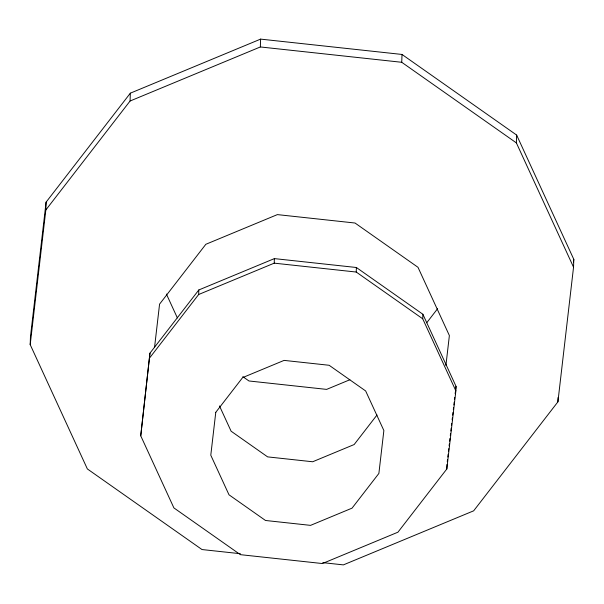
<?xml version="1.0" encoding="UTF-8"?>
<svg xmlns="http://www.w3.org/2000/svg" width="604" height="604" viewBox="0 0 604 604"><rect width="100%" height="100%" fill="white"/><g stroke="black" fill="none" stroke-linecap="round" stroke-linejoin="round"><path stroke-width="0.91" d="M240.384 553.709L201.993 549.549L87.361 468.938L30.2 344.65L30.457 336.813L46.093 202.144L130.336 93.175L260.611 39.117L402.007 54.451L516.639 135.062L573.8 259.35L573.543 267.187L557.907 401.856L473.664 510.825L343.389 564.883L322.793 562.649M30.2 344.65L45.836 209.973L46.093 202.144M45.836 209.973L130.079 101.011L130.336 93.175M140.74 435.816L149.958 353.159L198.814 289.965L274.375 258.61L356.383 267.497L422.876 314.254L456.028 386.341L455.877 390.886L446.809 468.998L397.945 532.192L322.393 563.547L240.377 554.661L173.892 507.904L140.74 435.816L149.958 353.159M149.807 357.704L198.663 294.503L198.814 289.965M130.079 101.011L260.347 46.953L260.611 39.117M198.663 294.503L274.224 263.155L274.375 258.61M455.877 390.886L422.724 318.799L356.232 272.042L356.383 267.497M573.543 267.187L516.382 142.899L401.743 62.288L402.007 54.451M422.724 318.799L422.876 314.254M446.809 468.998L446.96 464.453M516.382 142.899L516.639 135.062M557.907 401.856L558.051 397.507M154.571 347.202L159.569 304.137L205.836 244.295L277.379 214.609L355.031 223.027L417.991 267.3L449.376 335.56L445.903 365.518M447.277 461.66L447.496 459.803M447.821 457.017L448.145 454.223M448.47 451.437L448.795 448.644M449.119 445.858L449.331 443.993M449.655 441.207L449.98 438.413M450.305 435.627L450.516 433.77M450.841 430.977L451.165 428.191M451.49 425.397L451.709 423.54M452.139 419.818L452.358 417.96M452.675 415.167L453 412.381M453.325 409.587L453.544 407.73M453.868 404.944L454.193 402.151M454.518 399.365L454.729 397.5M455.159 393.785L455.378 391.921M455.703 389.135L456.028 386.341M573.475 262.159L573.8 259.35M426.726 322.762L437.575 308.727M376.994 415.008L354.155 444.544L312.661 461.766L267.625 456.881L231.106 431.203L219.486 405.933M349.897 379.735L326.621 389.391L248.969 380.973L242.823 376.654M260.347 46.953L401.743 62.288M274.224 263.155L356.232 272.042M166.394 294.042L177.38 317.93M215.771 412.321L210.788 455.212L228.999 494.804L265.511 520.482L310.554 525.367L352.049 508.145L378.882 473.438L383.865 430.539L365.654 390.954L329.142 365.277L284.099 360.392L242.604 377.613L215.771 412.321"/></g></svg>
